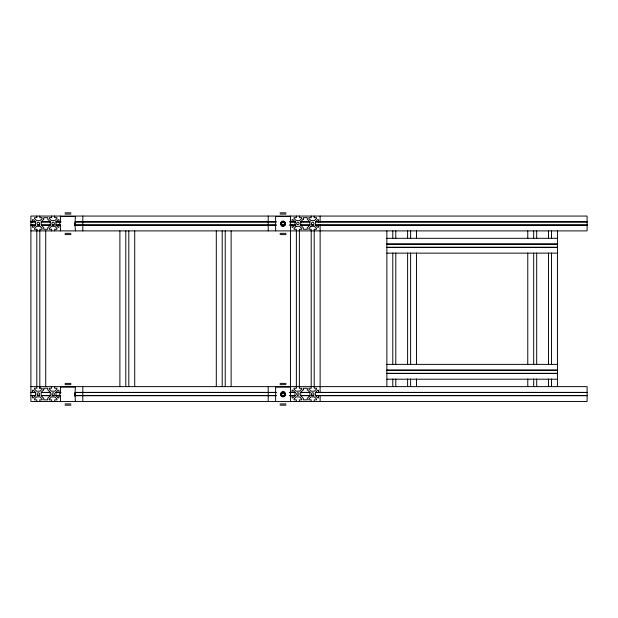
<?xml version="1.0" encoding="UTF-8"?>
<svg xmlns="http://www.w3.org/2000/svg" width="618" height="618" viewBox="0 0 618 618"><rect width="100%" height="100%" fill="white"/><g stroke="black" fill="none" stroke-linecap="round" stroke-linejoin="round"><path stroke-width="0.93" d="M36.81 230.893L36.81 229.286L34.5 229.286L34.5 228.421L36.593 226.327L40.039 226.327L42.132 228.421L42.132 229.286L39.822 229.286L39.822 388.228L42.132 388.228L42.132 389.093L40.039 391.186L36.593 391.186L34.5 389.093L34.5 388.228L36.81 388.228L36.81 229.286M39.822 388.228L39.822 386.629M74.994 223.168A2.348 0.772 90 0 0 74.994 224.264A2.348 0.772 -90 0 1 74.994 223.168L75.396 216.539L60.564 216.539M74.987 393.728L75.396 387.107L60.564 387.107M75.095 222.395L75.187 221.947M75.095 392.963L75.187 392.515M281.623 223.129L283.044 222.179L284.38 222.944M284.38 224.489L283.044 225.253L281.715 224.489M281.623 393.697L283.044 392.747L284.38 393.511M281.715 395.056L283.044 395.821L284.465 394.871M65.014 212.831L70.946 212.831M280.078 212.831L286.01 212.831M65.014 214.075L70.946 214.075M280.078 214.075L286.01 214.075M290.46 216.539L275.628 216.539L275.628 230.893M30.9 221.816L35.728 221.816M41.522 221.816L50.212 221.816M56.006 221.816L60.834 221.816M75.319 221.816L276.169 221.816M289.688 221.816L295.481 221.816M300.309 221.816L309.966 221.816M315.759 221.816L587.1 221.816M30.9 221.97L35.728 221.97M41.522 221.97L50.212 221.97M56.006 221.97L60.834 221.97M75.319 221.97L276.169 221.97M289.688 221.97L295.481 221.97M300.309 221.97L309.966 221.97M315.759 221.97L587.1 221.97M60.564 222.248L59.776 222.248L59.776 225.184M30.9 224.983L35.728 224.983M37.659 224.983L39.591 224.983M41.522 224.983L50.212 224.983M52.144 224.983L54.075 224.983M56.006 224.983L60.564 224.983L60.564 230.893M74.353 224.983L276.169 224.983M281.962 224.983L284.859 224.983M289.688 224.983L295.481 224.983M300.309 224.983L309.966 224.983M311.897 224.983L313.828 224.983M315.759 224.983L587.1 224.983M30.9 225.13L35.728 225.13M37.659 225.13L39.591 225.13M41.522 225.13L50.212 225.13M52.144 225.13L54.075 225.13M56.006 225.13L60.564 225.184M74.353 225.13L276.169 225.13M281.962 225.13L284.859 225.13M289.688 225.13L295.481 225.13M300.309 225.13L309.966 225.13M311.897 225.13L313.828 225.13M315.759 225.13L587.1 225.13M30.9 230.893L587.1 230.893L587.1 216.061L30.9 216.061L30.9 401.461L587.1 401.461L587.1 386.629L30.9 386.629M65.014 233.357L70.946 233.357M280.078 233.357L286.01 233.357M65.014 234.601L70.946 234.601M280.078 234.601L286.01 234.601M386.868 238.309L557.436 238.309M386.868 243.994L557.436 243.994M386.868 244.218L557.436 244.218M386.868 247.231L557.436 247.231M386.868 247.455L557.436 247.455M386.868 253.141L557.436 253.141M386.868 364.381L557.436 364.381M386.868 370.066L557.436 370.066M386.868 370.29L557.436 370.29M386.868 373.303L557.436 373.303M386.868 373.527L557.436 373.527M386.868 379.213L557.436 379.213M65.014 383.399L70.946 383.399M280.078 383.399L286.01 383.399M65.014 384.643L70.946 384.643M280.078 384.643L286.01 384.643M290.46 387.107L275.628 387.107L275.628 401.461M30.9 392.384L35.728 392.384M41.522 392.384L50.212 392.384M56.006 392.384L60.834 392.384M75.319 392.384L276.169 392.384M289.688 392.384L295.481 392.384M300.309 392.384L309.966 392.384M315.759 392.384L587.1 392.384M30.9 392.538L35.728 392.538M41.522 392.538L50.212 392.538M56.006 392.538L60.834 392.538M75.319 392.538L276.169 392.538M289.688 392.538L295.481 392.538M300.309 392.538L309.966 392.538M315.759 392.538L587.1 392.538M60.564 392.816L59.776 392.816L59.776 395.752M30.9 395.551L35.728 395.551M37.659 395.551L39.591 395.551M41.522 395.551L50.212 395.551M52.144 395.551L54.075 395.551M56.006 395.551L60.564 395.551L60.564 401.461M74.353 395.551L276.169 395.551M281.962 395.551L284.859 395.551M289.688 395.551L295.481 395.551M300.309 395.551L309.966 395.551M311.897 395.551L313.828 395.551M315.759 395.551L587.1 395.551M30.9 395.698L35.728 395.698M37.659 395.698L39.591 395.698M41.522 395.698L50.212 395.698M52.144 395.698L54.075 395.698M56.006 395.698L60.564 395.752M74.353 395.698L276.169 395.698M281.962 395.698L284.859 395.698M289.688 395.698L295.481 395.698M300.309 395.698L309.966 395.698M311.897 395.698L313.828 395.698M315.759 395.698L587.1 395.698M65.014 403.925L70.946 403.925M280.078 403.925L286.01 403.925M65.014 405.169L70.946 405.169M280.078 405.169L286.01 405.169M281.723 225.817L280.618 224.272A2.348 2.217 -89.9 0 1 280.618 223.16L282.279 221.352A2.372 2.263 0.5 0 1 283.809 221.344A2.449 2.348 -1.7 0 1 284.357 221.623L285.47 223.16A2.348 2.217 -89.9 0 1 285.47 224.272L283.809 226.08A2.372 2.248 0 0 1 282.279 226.072A2.449 2.348 -1.7 0 1 281.731 225.809M284.365 392.183L285.47 393.728A2.348 2.217 -89.9 0 1 285.47 394.84L283.809 396.648A2.372 2.248 0 0 1 282.279 396.64A2.449 2.348 -1.7 0 1 281.731 396.377L280.618 394.84A2.348 2.217 -89.9 0 1 280.618 393.728L282.279 391.92A2.372 2.263 0.5 0 1 283.809 391.912A2.449 2.348 -1.7 0 1 284.357 392.191M74.987 224.272L75.396 230.893M74.994 394.832A2.348 0.772 -90 0 1 74.994 393.736A2.348 0.772 90 0 0 74.994 394.832L75.396 401.461M75.187 225.485L75.095 225.037M75.187 396.053L75.095 395.605M557.436 230.893L557.436 386.629M551.526 230.893L551.526 238.579M551.526 253.001L551.526 364.52M551.526 378.934L551.526 386.629M548.514 230.893L548.514 238.579M548.514 253.001L548.514 364.52M548.514 378.934L548.514 386.629M536.694 230.893L536.694 238.579M536.694 253.001L536.694 364.52M536.694 378.934L536.694 386.629M533.682 230.893L533.682 238.579M533.682 253.001L533.682 364.52M533.682 378.934L533.682 386.629M527.772 230.893L527.772 238.579M527.772 253.001L527.772 364.52M527.772 378.934L527.772 386.629M416.532 230.893L416.532 238.579M416.532 253.001L416.532 364.52M416.532 378.934L416.532 386.629M410.622 230.893L410.622 238.579M410.622 253.001L410.622 364.52M410.622 378.934L410.622 386.629M407.61 230.893L407.61 238.579M407.61 253.001L407.61 364.52M407.61 378.934L407.61 386.629M395.79 230.893L395.79 238.579M395.79 253.001L395.79 364.52M395.79 378.934L395.79 386.629M392.778 230.893L392.778 238.579M392.778 253.001L392.778 364.52M392.778 378.934L392.778 386.629M386.868 230.893L386.868 386.629M320.124 216.061L320.124 221.97M320.124 224.983L320.124 392.538M320.124 395.551L320.124 401.461M318.525 221.97L318.525 219.66L317.652 219.66L315.566 221.746L315.566 225.207L317.675 227.308L318.525 227.308L318.525 224.983M318.525 392.538L318.525 390.228L317.652 390.228L315.566 392.314L315.566 395.775L317.675 397.876L318.525 397.876L318.525 395.551M314.214 216.061L314.214 217.66L316.524 217.66L316.524 218.525L314.431 220.618L310.985 220.618L308.892 218.525L308.892 217.66L311.202 217.66L311.202 216.061M314.214 401.461L314.214 399.854L316.524 399.854L316.524 398.989L314.431 396.895L310.985 396.895L308.892 398.989L308.892 399.854L311.202 399.854L311.202 401.461M299.382 216.061L299.382 217.66L301.692 217.66L301.692 218.525L299.599 220.618L296.153 220.618L294.06 218.525L294.06 217.66L296.37 217.66L296.37 216.061M299.382 401.461L299.382 399.854L301.692 399.854L301.692 398.989L299.599 396.895L296.153 396.895L294.06 398.989L294.06 399.854L296.37 399.854L296.37 401.461M292.059 221.97L292.059 219.66L292.932 219.66L295.018 221.746L295.018 225.207L292.909 227.308L292.059 227.308L292.059 224.983M292.059 392.538L292.059 390.228L292.932 390.228L295.018 392.314L295.018 395.775L292.909 397.876L292.059 397.876L292.059 395.551M290.46 216.061L290.46 221.97M290.46 222.248L290.46 392.538M290.46 392.816L290.46 401.461M268.212 216.061L268.212 230.893M268.212 386.629L268.212 401.461M231.132 230.893L231.132 386.629M225.222 230.893L225.222 386.629M222.21 230.893L222.21 386.629M216.3 230.893L216.3 386.629M134.724 230.893L134.724 386.629M128.814 230.893L128.814 386.629M125.802 230.893L125.802 386.629M119.892 230.893L119.892 386.629M82.812 216.061L82.812 230.893M82.812 386.629L82.812 401.461M60.564 216.061L60.564 222.712M60.564 386.629L60.564 393.28M58.965 221.97L58.965 219.66L58.092 219.66L56.006 221.746L56.006 225.207L58.115 227.308L58.965 227.308L58.965 224.983M58.965 392.538L58.965 390.228L58.092 390.228L56.006 392.314L56.006 395.775L58.115 397.876L58.965 397.876L58.965 395.551M54.654 216.061L54.654 217.66L56.964 217.66L56.964 218.525L54.871 220.618L51.425 220.618L49.332 218.525L49.332 217.66L51.642 217.66L51.642 216.061M54.654 230.893L54.654 229.286L56.964 229.286L56.964 228.421L54.871 226.327L51.425 226.327L49.332 228.421L49.332 229.286L51.642 229.286L51.642 230.893M54.654 386.629L54.654 388.228L56.964 388.228L56.964 389.093L54.871 391.186L51.425 391.186L49.332 389.093L49.332 388.228L51.642 388.228L51.642 386.629M54.654 401.461L54.654 399.854L56.964 399.854L56.964 398.989L54.871 396.895L51.425 396.895L49.332 398.989L49.332 399.854L51.642 399.854L51.642 401.461M45.732 230.893L45.732 386.629M39.822 216.061L39.822 217.66L42.132 217.66L42.132 218.525L40.039 220.618L36.593 220.618L34.5 218.525L34.5 217.66L36.81 217.66L36.81 216.061M39.822 401.461L39.822 399.854L42.132 399.854L42.132 398.989L40.039 396.895L36.593 396.895L34.5 398.989L34.5 399.854L36.81 399.854L36.81 401.461M32.499 221.97L32.499 219.66L33.372 219.66L35.458 221.746L35.458 225.207L33.349 227.308L32.499 227.308L32.499 224.983M32.499 392.538L32.499 390.228L33.372 390.228L35.458 392.314L35.458 395.775L33.349 397.876L32.499 397.876L32.499 395.551M43.754 219.174L41.174 221.746L41.174 225.207L43.754 227.779L43.754 229.286L47.71 229.286L47.71 227.779L50.29 225.207L50.29 221.746L47.71 219.174L47.71 217.66L43.754 217.66L43.754 219.174M43.754 389.742L41.174 392.314L41.174 395.775L43.754 398.347L43.754 399.854L47.71 399.854L47.71 398.347L50.29 395.775L50.29 392.314L47.71 389.742L47.71 388.228L43.754 388.228L43.754 389.742M296.153 226.327L294.06 228.421L294.06 229.286L296.37 229.286L296.37 388.228L294.06 388.228L294.06 389.093L296.153 391.186L299.599 391.186L301.692 389.093L301.692 388.228L299.382 388.228L299.382 229.286L301.692 229.286L301.692 228.421L299.599 226.327L296.153 226.327M303.314 219.174L300.734 221.746L300.734 225.207L303.314 227.779L303.314 229.286L307.27 229.286L307.27 227.779L309.85 225.207L309.85 221.746L307.27 219.174L307.27 217.66L303.314 217.66L303.314 219.174M310.985 226.327L308.892 228.421L308.892 229.286L311.202 229.286L311.202 388.228L308.892 388.228L308.892 389.093L310.985 391.186L314.431 391.186L316.524 389.093L316.524 388.228L314.214 388.228L314.214 229.286L316.524 229.286L316.524 228.421L314.431 226.327L310.985 226.327M303.314 389.742L300.734 392.314L300.734 395.775L303.314 398.347L303.314 399.854L307.27 399.854L307.27 398.347L309.85 395.775L309.85 392.314L307.27 389.742L307.27 388.228L303.314 388.228L303.314 389.742M281.352 225.539A2.487 2.487 0 0 0 285.47 224.272A2.487 2.487 0 0 0 282.31 221.344A2.487 2.487 0 0 0 281.352 225.539M282.094 224.929A1.537 1.537 0 0 0 284.566 223.932A1.537 1.537 0 0 0 282.472 222.287A1.537 1.537 0 0 0 282.094 224.929M281.352 396.107A2.487 2.487 0 0 0 285.47 394.84A2.487 2.487 0 0 0 282.31 391.912A2.487 2.487 0 0 0 281.352 396.107M282.094 395.497A1.537 1.537 0 0 0 284.566 394.5A1.537 1.537 0 0 0 282.472 392.855A1.537 1.537 0 0 0 282.094 395.497M312.075 224.566A1.259 1.259 0 0 0 313.967 223.477A1.259 1.259 0 0 0 312.075 222.38A1.259 1.259 0 0 0 312.075 224.566M297.243 224.566A1.259 1.259 0 0 0 299.135 223.477A1.259 1.259 0 0 0 297.243 222.38A1.259 1.259 0 0 0 297.243 224.566M312.075 395.134A1.259 1.259 0 0 0 313.967 394.045A1.259 1.259 0 0 0 312.075 392.948A1.259 1.259 0 0 0 312.075 395.134M297.243 395.134A1.259 1.259 0 0 0 299.135 394.045A1.259 1.259 0 0 0 297.243 392.948A1.259 1.259 0 0 0 297.243 395.134M52.515 395.134A1.259 1.259 0 0 0 54.407 394.045A1.259 1.259 0 0 0 52.515 392.948A1.259 1.259 0 0 0 52.515 395.134M37.683 395.134A1.259 1.259 0 0 0 39.575 394.045A1.259 1.259 0 0 0 37.683 392.948A1.259 1.259 0 0 0 37.683 395.134M52.515 224.566A1.259 1.259 0 0 0 54.407 223.477A1.259 1.259 0 0 0 52.515 222.38A1.259 1.259 0 0 0 52.515 224.566M37.683 224.566A1.259 1.259 0 0 0 39.575 223.477A1.259 1.259 0 0 0 37.683 222.38A1.259 1.259 0 0 0 37.683 224.566"/></g></svg>
